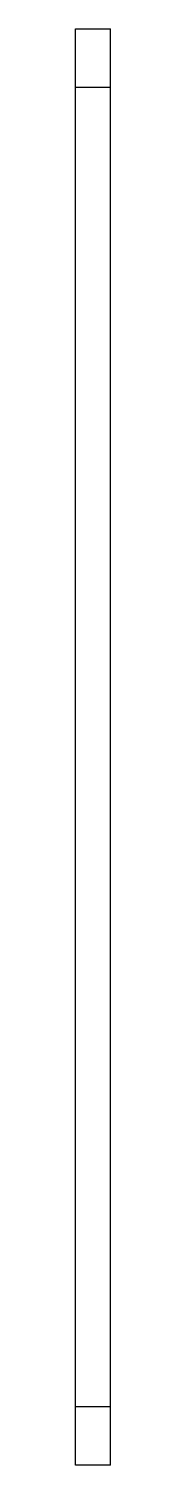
# Paper-space layout '_Left' of a CAD drawing. Header units: millimetres. Extents: x 0 to 3, y 0 to 122.
import ezdxf

# ---------------------------------------------------------------- set-up
doc = ezdxf.new("R2010")
doc.units = ezdxf.units.MM

psp = doc.layouts.new('_Left')

# ---------------------------------------------------------------- linework, layer by layer
at = {"color": 7, "linetype": 'Continuous', "lineweight": 25}
for p, q in [((0, 0), (0, 122)), ((0, 122), (3, 122)), ((3, 0), (3, 122)), ((3, 117), (0, 117)), ((0, 5), (3, 5)), ((3, 0), (0, 0))]:
    psp.add_line(p, q, dxfattribs=at)

doc.saveas('drawing.dxf')
